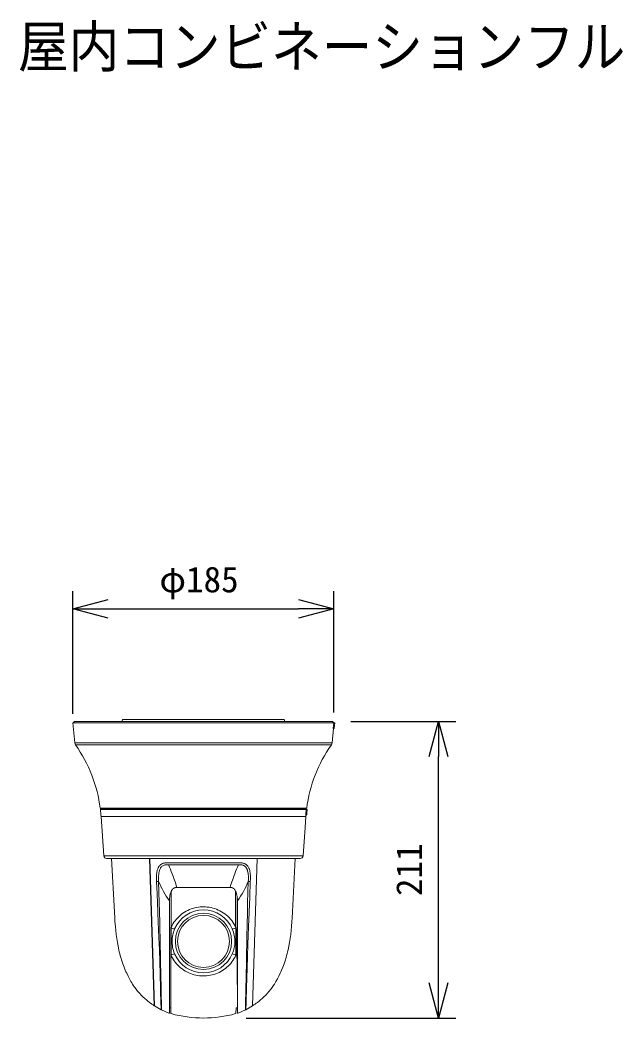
# Model space of a CAD drawing. Units: millimetres, scale not verified. Extents: x -63 to 62, y -116 to 117.
# Drawn here: x -35.4 to 7.3, y 45.8 to 116.7 of the extents above; entities that cross this region are included whole.
import ezdxf
from ezdxf.enums import TextEntityAlignment as Align

# ---------------------------------------------------------------- set-up
doc = ezdxf.new("R2010")
doc.units = ezdxf.units.MM
doc.header["$LTSCALE"] = 0.125
for name, color, linetype in [('0-0_0', 7, 'Continuous'), ('0-2_MOJI1', 7, 'Continuous'), ('0-5_SUNPO', 7, 'Continuous')]:
    doc.layers.add(name, color=color, linetype=linetype)
doc.layers.add('0-4_GAIKEI', color=1, linetype='Continuous', lineweight=18)
doc.styles.add('ＭＳ ゴシック', font='')
doc.styles.get('ＭＳ ゴシック').set_extended_font_data('MS Gothic')

# ---------------------------------------------------------------- blocks, each defined once
blk = doc.blocks.new('_Open30')
at = {"layer": '0-0_0'}
blk.add_line((0, 0), (-1, 0), dxfattribs=at)
blk.add_lwpolyline([(-1, 0.26795), (0, 0), (-1, -0.26795)], dxfattribs=at)
blk = doc.blocks.new('D1')
at = {"layer": '0-5_SUNPO'}
for p, q in [((52.6851, 434.3582), (60.1587, 434.3582)), ((58.9087, 415.7581), (58.9087, 431.8582)), ((45.2298, 413.2581), (60.1587, 413.2581))]:
    blk.add_line(p, q, dxfattribs=at)
at = {"layer": '0-5_SUNPO', "xscale": 2.5, "yscale": 2.5}
for p, rotation in [((58.9087, 434.3582), 90), ((58.9087, 413.2581), 270)]:
    blk.add_blockref('_Open30', p, dxfattribs=dict(at, rotation=rotation))
at = {"layer": '0-5_SUNPO', "style": 'ＭＳ ゴシック'}
blk.add_text('211', height=1.833, rotation=90, dxfattribs=at).set_placement((58.2837, 421.9331), align=Align.BOTTOM_LEFT)
blk = doc.blocks.new('D2')
at = {"layer": '0-5_SUNPO'}
for p, q in [((32.903, 434.8826), (32.903, 443.6082)), ((51.4604, 434.9832), (51.4604, 443.6082)), ((35.403, 442.3582), (48.9604, 442.3582))]:
    blk.add_line(p, q, dxfattribs=at)
at = {"layer": '0-5_SUNPO', "xscale": 2.5, "yscale": 2.5, "rotation": 180}
blk.add_blockref('_Open30', (32.903, 442.3582), dxfattribs=at)
at = {"layer": '0-5_SUNPO', "xscale": 2.5, "yscale": 2.5}
blk.add_blockref('_Open30', (51.4604, 442.3582), dxfattribs=at)
at = {"layer": '0-5_SUNPO', "style": 'ＭＳ ゴシック'}
blk.add_text('φ185', height=1.833, dxfattribs=at).set_placement((39.0567, 442.9832), align=Align.BOTTOM_LEFT)

msp = doc.modelspace()

# ---------------------------------------------------------------- linework, layer by layer
at = {"layer": '0-4_GAIKEI', "color": 7}
for p, q in [((-31.5432, 65.3306), (-31.677, 66.7576)), ((-31.677, 66.7576), (-31.6663, 66.7576)), ((-31.5658, 66.8582), (-31.6663, 66.7576)), ((-31.5658, 66.8582), (-13.2122, 66.8582)), ((-13.2122, 66.8582), (-13.1117, 66.7576)), ((-13.1196, 66.7576), (-13.1544, 66.3748)), ((-13.1117, 66.7576), (-13.0511, 66.7576)), ((-13.0511, 66.7576), (-13.0873, 66.3738)), ((-13.2348, 65.3306), (-13.1387, 66.3556)), ((-13.1073, 66.3556), (-13.155, 66.3556)), ((-13.0877, 66.3738), (-13.0873, 66.3738)), ((-29.7228, 60.5962), (-15.0735, 60.5962)), ((-29.6762, 60.6264), (-29.6779, 60.6766)), ((-15.1018, 60.6264), (-15.1001, 60.6766)), ((-15.0047, 60.5962), (-15.0735, 60.5962)), ((-29.478, 57.2962), (-29.6739, 60.0813)), ((-15.1042, 60.0813), (-15.1581, 59.2996)), ((-15.064, 60.1942), (-15.1114, 60.1942)), ((-15.3, 57.2962), (-15.1581, 59.2996)), ((-29.2775, 57.1091), (-15.5005, 57.1091)), ((-28.7248, 53.3197), (-28.9234, 57.1091)), ((-16.0532, 53.3197), (-15.8546, 57.1091)), ((-25.8921, 46.7521), (-25.8883, 46.7496)), ((-25.8883, 46.7835), (-25.883, 46.7801)), ((-24.848, 46.1106), (-25.3842, 46.3449)), ((-24.8028, 46.2901), (-24.8023, 46.4849)), ((-24.7376, 46.4849), (-24.8023, 46.4849)), ((-24.7074, 46.4552), (-24.7012, 46.0993)), ((-20.0706, 46.4552), (-20.0768, 46.0993)), ((-20.0405, 46.4849), (-19.9756, 46.4849)), ((-19.93, 46.1106), (-19.3938, 46.3449))]:
    msp.add_line(p, q, dxfattribs=at)
at = {"layer": '0-4_GAIKEI'}
for p, q in [((-31.6663, 66.7576), (-13.1117, 66.7576)), ((-28.118, 66.9888), (-16.66, 66.9888)), ((-18.3326, 66.8581), (-18.3326, 66.8682)), ((-31.5432, 65.3306), (-13.2348, 65.3306)), ((-31.4894, 65.1849), (-13.2886, 65.1849)), ((-29.7328, 60.6766), (-15.0452, 60.6766)), ((-29.6865, 60.6264), (-15.0915, 60.6264)), ((-29.6739, 60.0813), (-15.1042, 60.0813)), ((-29.478, 57.2962), (-15.3, 57.2962)), ((-26.2176, 57.1091), (-25.8883, 46.6302)), ((-25.8785, 46.6352), (-26.2077, 57.1091)), ((-24.9008, 56.7979), (-19.8773, 56.7979)), ((-18.8995, 46.6352), (-18.5704, 57.1091)), ((-18.5604, 57.1091), (-18.8897, 46.6302)), ((-24.8772, 56.66), (-19.9008, 56.66)), ((-24.6791, 54.7773), (-24.6791, 52.2278)), ((-24.2555, 55.0508), (-24.2807, 55.0505)), ((-24.2555, 55.0508), (-20.5226, 55.0508)), ((-20.5226, 55.0508), (-20.4974, 55.0505)), ((-20.0989, 54.7773), (-20.0989, 52.2278)), ((-24.802, 54.0873), (-24.8019, 54.1657)), ((-24.8019, 47.0926), (-24.8013, 54.1849)), ((-24.8013, 54.1807), (-24.8019, 54.1657)), ((-19.9762, 47.0926), (-19.9767, 54.1849)), ((-19.9767, 54.1807), (-19.9761, 54.1657)), ((-19.9761, 54.0873), (-19.9761, 54.1657)), ((-25.6307, 53.2463), (-25.634, 53.3197)), ((-25.5121, 53.2519), (-25.5138, 53.3255)), ((-19.2643, 53.3255), (-19.266, 53.2519)), ((-19.1441, 53.3197), (-19.1473, 53.2463)), ((-24.7012, 52.2221), (-24.7012, 52.166)), ((-24.6792, 52.2278), (-24.6807, 52.172)), ((-20.0989, 52.2278), (-20.0973, 52.172)), ((-20.0769, 52.2221), (-20.0769, 52.166)), ((-26.0158, 50.6863), (-26.0058, 50.6863)), ((-18.7623, 50.6863), (-18.7723, 50.6863)), ((-25.9843, 50.0028), (-25.9943, 50.0028)), ((-24.7012, 50.2519), (-24.7012, 46.0993)), ((-24.6807, 50.2459), (-24.6792, 50.1901)), ((-20.0973, 50.2459), (-20.0989, 50.1901)), ((-20.0769, 50.2519), (-20.0769, 50.1958)), ((-18.7937, 50.0028), (-18.7838, 50.0028)), ((-25.8864, 46.8869), (-25.8883, 46.8869)), ((-25.8883, 46.8869), (-25.8883, 46.7496)), ((-25.4316, 47.1738), (-25.4316, 47.1751)), ((-25.3892, 47.1617), (-25.3892, 47.163)), ((-24.8023, 46.4849), (-24.8019, 47.0926)), ((-19.9762, 47.0926), (-19.9756, 46.4849)), ((-19.3889, 47.163), (-19.3889, 47.1617)), ((-19.3464, 47.1751), (-19.3465, 47.1738)), ((-18.8898, 46.7835), (-18.895, 46.7801)), ((-18.8859, 46.7521), (-18.8898, 46.7496))]:
    msp.add_line(p, q, dxfattribs=at)
for points in [[(-28.1465, 66.9556), (-28.1406, 66.9688), (-28.1342, 66.9791), (-28.1271, 66.9858), (-28.118, 66.9888)], [(-28.118, 66.9888), (-28.1242, 66.9875), (-28.1301, 66.9835), (-28.1374, 66.9746), (-28.1465, 66.9556)], [(-16.66, 66.9888), (-16.6545, 66.9877), (-16.6492, 66.9845), (-16.6394, 66.9725), (-16.6316, 66.9556)], [(-16.66, 66.9888), (-16.6539, 66.9875), (-16.648, 66.9835), (-16.6407, 66.9746), (-16.6316, 66.9556)], [(-25.7236, 55.4683), (-25.7292, 55.6682), (-25.7298, 55.769), (-25.7282, 55.8697), (-25.7227, 55.9808), (-25.7115, 56.0907), (-25.7034, 56.1449), (-25.6933, 56.1985), (-25.6733, 56.2798), (-25.6477, 56.3581), (-25.616, 56.4326), (-25.5977, 56.4681), (-25.5778, 56.5024), (-25.5453, 56.5504), (-25.5091, 56.595), (-25.4691, 56.6357), (-25.4185, 56.6774), (-25.3634, 56.7127), (-25.3046, 56.7414), (-25.2496, 56.7614), (-25.193, 56.7762), (-25.1314, 56.7871), (-25.0693, 56.7935), (-24.9961, 56.797), (-24.9008, 56.7979)], [(-19.8773, 56.7979), (-19.7657, 56.7965), (-19.7096, 56.7935), (-19.6358, 56.7853), (-19.5992, 56.7789), (-19.563, 56.7707), (-19.5155, 56.7567), (-19.4693, 56.739), (-19.4248, 56.7174), (-19.3908, 56.6974), (-19.3583, 56.6751), (-19.3137, 56.6382), (-19.2729, 56.5969), (-19.2387, 56.5549), (-19.2077, 56.5099), (-19.1801, 56.462), (-19.1615, 56.4245), (-19.1446, 56.3857), (-19.1205, 56.3194), (-19.1008, 56.2506), (-19.0837, 56.1729), (-19.0709, 56.0935), (-19.0607, 56.0012), (-19.0542, 55.9078), (-19.0506, 55.8073), (-19.0493, 55.7065), (-19.0502, 55.6056), (-19.0545, 55.4683)], [(-25.5138, 53.3255), (-25.531, 53.9645), (-25.5791, 55.4758), (-25.5837, 55.6068), (-25.5851, 55.672), (-25.5851, 55.7691), (-25.5818, 55.865), (-25.5738, 55.968), (-25.5606, 56.0682), (-25.5419, 56.1646), (-25.5219, 56.2409), (-25.4976, 56.313), (-25.4687, 56.3803), (-25.4524, 56.4118), (-25.4347, 56.4419), (-25.4028, 56.4872), (-25.3667, 56.528), (-25.3263, 56.5635), (-25.2813, 56.5934), (-25.2369, 56.6152), (-25.1894, 56.6321), (-25.1383, 56.6444), (-25.0851, 56.6526), (-25.0441, 56.6563), (-24.9596, 56.6596), (-24.8772, 56.66)], [(-19.9008, 56.66), (-19.7933, 56.6591), (-19.741, 56.6568), (-19.6936, 56.6527), (-19.6475, 56.6461), (-19.6076, 56.6375), (-19.5691, 56.6262), (-19.5302, 56.611), (-19.4933, 56.5922), (-19.4653, 56.5745), (-19.4389, 56.5546), (-19.4028, 56.5211), (-19.3703, 56.4834), (-19.3493, 56.4543), (-19.3299, 56.4233), (-19.3114, 56.3893), (-19.2945, 56.3535), (-19.2655, 56.2788), (-19.245, 56.2112), (-19.2282, 56.1403), (-19.2136, 56.0591), (-19.203, 55.9754), (-19.1958, 55.8827), (-19.1925, 55.7882), (-19.1922, 55.7237), (-19.1947, 55.5942), (-19.199, 55.4758)], [(-25.634, 53.3197), (-25.688, 54.5992), (-25.7236, 55.4683)], [(-19.199, 55.4758), (-19.2471, 53.963), (-19.2643, 53.3255)], [(-19.0545, 55.4683), (-19.0989, 54.383), (-19.1441, 53.3197)], [(-24.8013, 54.1808), (-24.8, 54.2564), (-24.797, 54.3045), (-24.7914, 54.3588), (-24.783, 54.4196), (-24.7716, 54.4843), (-24.7485, 54.5853), (-24.7341, 54.6357), (-24.7176, 54.6853), (-24.6915, 54.7507)], [(-24.2807, 55.0505), (-24.3343, 55.0468), (-24.3669, 55.0421), (-24.3986, 55.0352), (-24.4286, 55.0262), (-24.4577, 55.0148), (-24.4951, 54.9954), (-24.5304, 54.9715), (-24.5636, 54.943), (-24.5968, 54.9075), (-24.6272, 54.8673), (-24.655, 54.8232), (-24.674, 54.7878), (-24.6915, 54.7507)], [(-20.4974, 55.0505), (-20.4438, 55.0468), (-20.4112, 55.0421), (-20.3795, 55.0352), (-20.3494, 55.0262), (-20.3204, 55.0148), (-20.283, 54.9954), (-20.2477, 54.9715), (-20.2145, 54.943), (-20.1813, 54.9075), (-20.1508, 54.8673), (-20.1231, 54.8232), (-20.1041, 54.7878), (-20.0866, 54.7507)], [(-19.9767, 54.1808), (-19.9781, 54.2564), (-19.9811, 54.3045), (-19.9866, 54.3588), (-19.9951, 54.4196), (-20.0065, 54.4843), (-20.0295, 54.5853), (-20.0439, 54.6357), (-20.0605, 54.6853), (-20.0866, 54.7507)], [(-19.9832, 54.3272), (-19.9937, 53.5431), (-20.0009, 52.6465), (-20.0048, 51.5829), (-20.0041, 50.4977), (-19.9988, 49.4537), (-19.9894, 48.5119), (-19.9763, 47.728)], [(-25.4517, 47.8839), (-25.4775, 48.846), (-25.5026, 49.7561), (-25.5285, 50.599), (-25.558, 51.4553), (-25.6026, 52.5945), (-25.6307, 53.2463)], [(-25.4046, 47.8737), (-25.4282, 48.838), (-25.449, 49.752), (-25.4805, 51.4562), (-25.4894, 52.0305), (-25.4988, 52.5985), (-25.5121, 53.2519)], [(-24.6792, 52.2278), (-24.6212, 52.3437), (-24.557, 52.4565), (-24.4869, 52.5659), (-24.4109, 52.6716), (-24.3294, 52.7733), (-24.2425, 52.8707), (-24.1506, 52.9635), (-24.0537, 53.0515), (-23.9523, 53.1344), (-23.8467, 53.212), (-23.7363, 53.2845), (-23.6223, 53.3512), (-23.5048, 53.4119), (-23.3843, 53.4664), (-23.2611, 53.5146), (-23.1354, 53.5564), (-23.0078, 53.5916), (-22.8785, 53.6202), (-22.7478, 53.6421), (-22.6162, 53.6573), (-22.5027, 53.6648), (-22.389, 53.6673)], [(-22.389, 53.6673), (-22.2534, 53.6637), (-22.1181, 53.653), (-21.9836, 53.6351), (-21.8503, 53.6102), (-21.7184, 53.5782), (-21.5885, 53.5393), (-21.4609, 53.4936), (-21.336, 53.4412), (-21.214, 53.3822), (-21.0955, 53.3169), (-20.9807, 53.2454), (-20.8684, 53.1668), (-20.7606, 53.0822), (-20.6578, 52.992), (-20.5601, 52.8965), (-20.4679, 52.7958), (-20.3816, 52.6904), (-20.3012, 52.5805), (-20.2272, 52.4666), (-20.1597, 52.3489), (-20.0989, 52.2278)], [(-19.266, 53.2519), (-19.2826, 52.4129), (-19.296, 51.5575), (-19.3271, 49.8445), (-19.3548, 48.6337), (-19.3735, 47.8739)], [(-19.1473, 53.2463), (-19.1889, 52.2676), (-19.2367, 50.9821), (-19.2644, 50.1302), (-19.2882, 49.3036), (-19.3264, 47.884)], [(-24.6807, 52.172), (-24.6904, 51.7944), (-24.6951, 51.4078), (-24.6951, 51.0135), (-24.6921, 50.7211), (-24.6862, 50.4332), (-24.6807, 50.2459)], [(-24.4405, 52.0941), (-24.4823, 51.9898), (-24.5188, 51.8841), (-24.5499, 51.7775), (-24.5755, 51.6702), (-24.5956, 51.5625), (-24.6116, 51.444), (-24.6211, 51.3253), (-24.6242, 51.2065), (-24.6223, 51.1176), (-24.6168, 51.0288), (-24.6038, 50.9101), (-24.5844, 50.7917), (-24.5584, 50.6738), (-24.5257, 50.5559), (-24.4864, 50.439), (-24.4405, 50.3238)], [(-20.3376, 50.3238), (-20.2957, 50.4281), (-20.2593, 50.5338), (-20.2282, 50.6405), (-20.2026, 50.7477), (-20.1824, 50.8554), (-20.1665, 50.9739), (-20.1569, 51.0926), (-20.1539, 51.2114), (-20.1558, 51.3003), (-20.1613, 51.3892), (-20.1743, 51.5079), (-20.1937, 51.6262), (-20.2197, 51.7442), (-20.2524, 51.862), (-20.2917, 51.9789), (-20.3376, 52.0941)], [(-22.389, 48.7506), (-22.5247, 48.7542), (-22.66, 48.7649), (-22.7945, 48.7828), (-22.9278, 48.8078), (-23.0596, 48.8397), (-23.1896, 48.8786), (-23.3172, 48.9243), (-23.4421, 48.9767), (-23.564, 49.0357), (-23.6826, 49.101), (-23.7974, 49.1725), (-23.9097, 49.2511), (-24.0174, 49.3357), (-24.1203, 49.4259), (-24.218, 49.5214), (-24.3101, 49.6221), (-24.3965, 49.7275), (-24.4768, 49.8374), (-24.5509, 49.9513), (-24.6184, 50.069), (-24.6792, 50.1901)], [(-20.0989, 50.1901), (-20.1569, 50.0742), (-20.2211, 49.9614), (-20.2912, 49.852), (-20.3672, 49.7463), (-20.4487, 49.6446), (-20.5355, 49.5472), (-20.6275, 49.4544), (-20.7243, 49.3664), (-20.8257, 49.2835), (-20.9314, 49.2059), (-21.0418, 49.1334), (-21.1558, 49.0667), (-21.2733, 49.006), (-21.3938, 48.9515), (-21.517, 48.9033), (-21.6426, 48.8615), (-21.7703, 48.8263), (-21.8996, 48.7977), (-22.0303, 48.7758), (-22.1619, 48.7607), (-22.2754, 48.7531), (-22.389, 48.7506)], [(-25.4028, 46.4865), (-25.4184, 46.8153), (-25.4316, 47.1738)], [(-19.3465, 47.1738), (-19.3627, 46.7435), (-19.3748, 46.4955), (-19.3753, 46.4865)], [(-18.8916, 46.8869), (-18.8898, 46.8869), (-18.8898, 46.7496)], [(-25.3969, 46.3509), (-25.3991, 46.4002), (-25.4028, 46.4865)], [(-19.3753, 46.4865), (-19.3794, 46.385), (-19.3811, 46.3509)]]:
    msp.add_lwpolyline(points, dxfattribs=at)
at = {"layer": '0-4_GAIKEI', "color": 7}
for points in [[(-13.155, 66.3556), (-13.1552, 66.3557), (-13.1552, 66.356), (-13.1554, 66.359), (-13.1544, 66.3748)], [(-15.1114, 60.1942), (-15.1116, 60.1942), (-15.1116, 60.1944), (-15.1117, 60.1949), (-15.1119, 60.2015), (-15.1112, 60.2134)], [(-28.7248, 53.3197), (-28.699, 52.8497), (-28.684, 52.6141), (-28.6567, 52.2593), (-28.6299, 51.9778), (-28.5975, 51.6954), (-28.5588, 51.4125), (-28.5155, 51.1421), (-28.4653, 50.872), (-28.408, 50.6024), (-28.3756, 50.4644), (-28.3412, 50.3266), (-28.3067, 50.1966), (-28.2703, 50.067), (-28.2003, 49.8368), (-28.1238, 49.6086), (-28.0407, 49.3827), (-27.9506, 49.1597), (-27.9029, 49.0494), (-27.8533, 48.94), (-27.7584, 48.7432), (-27.6573, 48.55), (-27.5497, 48.3608), (-27.4935, 48.2679), (-27.4357, 48.1761), (-27.3561, 48.0556), (-27.2735, 47.9374), (-27.188, 47.8217), (-27.072, 47.6748), (-26.9511, 47.5325), (-26.8252, 47.3952), (-26.6946, 47.2632), (-26.5593, 47.1366), (-26.4533, 47.044), (-26.3447, 46.9547), (-26.2339, 46.8687), (-26.1494, 46.8065), (-26.0638, 46.7461), (-25.9766, 46.6873), (-25.8883, 46.6302)], [(-16.0532, 53.3197), (-16.079, 52.8497), (-16.094, 52.6141), (-16.1213, 52.2593), (-16.1481, 51.9778), (-16.1805, 51.6954), (-16.2192, 51.4125), (-16.2626, 51.1421), (-16.3127, 50.872), (-16.37, 50.6024), (-16.4024, 50.4644), (-16.4368, 50.3266), (-16.4713, 50.1966), (-16.5077, 50.067), (-16.5777, 49.8368), (-16.6542, 49.6086), (-16.7374, 49.3827), (-16.8274, 49.1597), (-16.8752, 49.0494), (-16.9247, 48.94), (-17.0196, 48.7432), (-17.1207, 48.55), (-17.2283, 48.3608), (-17.2845, 48.2679), (-17.3423, 48.1761), (-17.4219, 48.0556), (-17.5045, 47.9374), (-17.59, 47.8217), (-17.706, 47.6748), (-17.8269, 47.5325), (-17.9528, 47.3952), (-18.0834, 47.2632), (-18.2187, 47.1366), (-18.3248, 47.044), (-18.4333, 46.9547), (-18.5442, 46.8687), (-18.6286, 46.8065), (-18.7143, 46.7461), (-18.8015, 46.6873), (-18.8897, 46.6302)], [(-25.8785, 46.6352), (-25.8775, 46.6247), (-25.877, 46.6232), (-25.8767, 46.6229)], [(-24.848, 46.1106), (-24.8341, 46.1087), (-24.8265, 46.1105), (-24.8196, 46.1141), (-24.8138, 46.1195), (-24.8094, 46.1261), (-24.8057, 46.14), (-24.8043, 46.1606), (-24.8033, 46.2156), (-24.8023, 46.4459), (-24.8023, 46.4849)], [(-24.8023, 46.4849), (-24.803, 46.2445), (-24.8041, 46.1648), (-24.8053, 46.1431), (-24.8057, 46.1393)], [(-19.9756, 46.4849), (-19.9756, 46.4829), (-19.9755, 46.3751), (-19.9748, 46.2156), (-19.9737, 46.1606), (-19.9724, 46.14), (-19.9686, 46.1261), (-19.9643, 46.1195), (-19.9584, 46.1141), (-19.9515, 46.1105), (-19.9439, 46.1087), (-19.93, 46.1106)], [(-19.93, 46.1106), (-19.9328, 46.1097), (-19.9473, 46.1094), (-19.9559, 46.1128), (-19.9632, 46.1185), (-19.9703, 46.1299), (-19.9723, 46.1393)], [(-18.8995, 46.6352), (-18.9005, 46.6247), (-18.901, 46.6232), (-18.9013, 46.6229)], [(-24.8296, 46.1097), (-24.8408, 46.109), (-24.848, 46.1106)]]:
    msp.add_lwpolyline(points, dxfattribs=at)
at = {"layer": '0-4_GAIKEI'}
for radius in [2.0002, 1.8494]:
    msp.add_circle((-22.389, 51.209), radius, dxfattribs=at)
for centre, radius, start, end in [((-25.4803, 65.9583), 2.8466, 159.49116, 161.57101), ((-19.2977, 65.9583), 2.8466, 18.42899, 20.50885), ((-41.7503, 49.475), 18.3391, 20.87738, 23.06573), ((-3.028, 49.4752), 18.3389, 156.93474, 159.12314), ((-41.1294, 49.7134), 17.6741, 19.32689, 20.87246), ((-40.6305, 49.8879), 17.1456, 17.52394, 19.3285), ((-4.1477, 49.8881), 17.1453, 160.67203, 162.47661), ((-3.6489, 49.7137), 17.6738, 159.12805, 160.67364), ((-2169.9934, 51.209), 2145.2924, 359.97444, 0.02556), ((2113.8817, 51.209), 2133.9587, 179.97431, 180.02569), ((96.4407, 50.9383), 121.9305, 181.43547, 181.76865), ((-168.8003, 44.3805), 143.4382, 1.11154, 1.39551), ((121.515, 44.4442), 140.9301, 178.60547, 178.89458), ((-142.2069, 50.966), 122.919, 358.23266, 358.56324), ((-58.1483, 46.6063), 32.7638, 359.77716, 0.97122), ((13.3519, 46.6069), 32.7454, 179.02924, 180.22398), ((-19.7894, 46.4311), 5.5955, 179.51009, 180.8827), ((-25.0168, 46.4307), 5.6236, 359.12559, 0.49133)]:
    msp.add_arc(centre, radius, start, end, dxfattribs=at)
at = {"layer": '0-4_GAIKEI', "color": 7}
for centre, radius, start, end in [((-31.243, 65.3588), 0.3015, 185.35582, 215.21444), ((-13.535, 65.3588), 0.3015, 324.78555, 354.64418), ((-39.7013, 59.3889), 10.0513, 7.36041, 35.21445), ((-5.0768, 59.3889), 10.0513, 144.78556, 172.63959), ((-39.7013, 59.3889), 10.0513, 3.94998, 6.89847), ((-29.6862, 60.5962), 0.0301, 90, 180), ((-5.0771, 59.4177), 10.0656, 173.27607, 175.46589), ((-15.0918, 60.5962), 0.0301, 0, 90), ((-5.0523, 59.384), 10.026, 173.05588, 175.25964), ((-5.0768, 59.3889), 10.0513, 175.40509, 176.05001), ((-29.2775, 57.3101), 0.201, 183.94999, 270), ((-15.5005, 57.3101), 0.201, 270, 356.05002), ((-22.4996, 52.0236), 6.3697, 237.98232, 242.945), ((-25.2954, 46.5482), 0.2219, 242.77449, 246.39226), ((-25.2957, 46.5475), 0.2211, 242.76891, 246.3991), ((-24.8372, 46.1388), 0.0301, 249.08751, 3.34157), ((-24.7376, 46.4547), 0.0301, 1.0004, 89.99963), ((-20.0405, 46.4547), 0.0301, 90.0004, 178.99964), ((-19.9408, 46.1388), 0.0301, 176.65843, 290.9362), ((-19.4823, 46.5475), 0.2211, 293.6009, 297.23109), ((-22.2784, 52.0236), 6.3697, 297.05498, 302.01768), ((-24.671, 46.0999), 0.0301, 181.00026, 254.45139), ((-22.389, 54.3017), 8.5436, 254.45166, 285.54834), ((-20.107, 46.0999), 0.0301, 285.5486, 358.99972)]:
    msp.add_arc(centre, radius, start, end, dxfattribs=at)
for centre, ratio, start_param, end_param in [((-13.1077, 66.3757), 0.036248, 2.9338953, 3.1415927), ((-13.1077, 66.3757), 0.999871, 3.1415927, 4.6189122), ((-13.1073, 66.3757), 0.999914, 3.1415927, 4.6189122), ((-15.064, 60.2143), 0.999976, 3.1415927, 3.6045749), ((-15.064, 60.2143), 0.999976, 3.6045749, 4.6299382)]:
    msp.add_ellipse(centre, major_axis=(0, 0.0201), ratio=ratio, start_param=start_param, end_param=end_param, dxfattribs=at)
at = {"layer": '0-4_GAIKEI'}
for centre, major_axis, ratio, start_param, end_param in [((-25.6717, 55.4735), (0.1004, 0.004), 0.03697, 4.1677732, 5.8848309), ((-16.6351, 58.4211), (9.1782, 2.1996), 0.77294, 3.2486896, 3.4639522), ((-28.1429, 58.4211), (9.1782, -2.1997), 0.772939, 5.9608427, 6.1761053), ((-19.1064, 55.4735), (0.1004, -0.004), 0.03697, 3.5399354, 5.2569937), ((-22.3891, 51.209), (-0.004, -2.2377), 0.998195, 3.1433874, 4.3075271), ((-22.389, 51.209), (0.0011, -2.2377), 0.998193, 1.9769775, 3.1411127), ((-24.6711, 52.222), (0.0302, 0), 0.198285, 1.8421717, 3.124145), ((-24.6711, 52.1659), (0.0302, 0), 0.213718, 1.8970504, 3.1240485), ((-24.8096, 52.2533), (0.3693, -0.1589), 0.063791, 5.0961777, 6.2657015), ((-19.9685, 52.2533), (0.3693, 0.1589), 0.063795, 3.1590869, 4.3286089), ((-20.107, 52.222), (0.0302, 0), 0.198285, 0.0174589, 1.2994322), ((-20.107, 52.1659), (0.0302, 0), 0.213717, 0.0175554, 1.2445518), ((-24.6711, 50.252), (0.0302, 0), 0.213715, 3.159137, 4.3861321), ((-24.6711, 50.1959), (0.0302, 0), 0.198286, 3.1590403, 4.4410132), ((-24.8096, 50.1646), (0.3693, 0.1589), 0.06379, 0.017485, 1.1870062), ((-22.3891, 51.2089), (0.0032, -2.2377), 0.998195, 5.117624, 6.2817622), ((-22.389, 51.2089), (-0.0023, -2.2377), 0.998194, 0.0010427, 1.1651803), ((-19.9685, 50.1646), (0.3693, -0.1589), 0.063795, 1.9545766, 3.1240987), ((-20.107, 50.1959), (0.0302, 0), 0.198287, 4.9837525, 6.2657264), ((-20.107, 50.252), (0.0302, 0), 0.213716, 5.038634, 6.2656297)]:
    msp.add_ellipse(centre, major_axis=major_axis, ratio=ratio, start_param=start_param, end_param=end_param, dxfattribs=at)

# ---------------------------------------------------------------- block references
at = {"layer": '0-5_SUNPO'}
for name in ['D2', 'D1']:
    msp.add_blockref(name, (-64.58, -367.5), dxfattribs=at)

# ---------------------------------------------------------------- texts
at = {"layer": '0-2_MOJI1', "style": 'ＭＳ ゴシック', "width": 0.9}
msp.add_text('屋内コンビネーションフルＨＤネットワークカメラ', height=2.933, dxfattribs=at).set_placement((-35.58, 112.5), align=Align.BOTTOM_LEFT)

doc.saveas('drawing.dxf')
